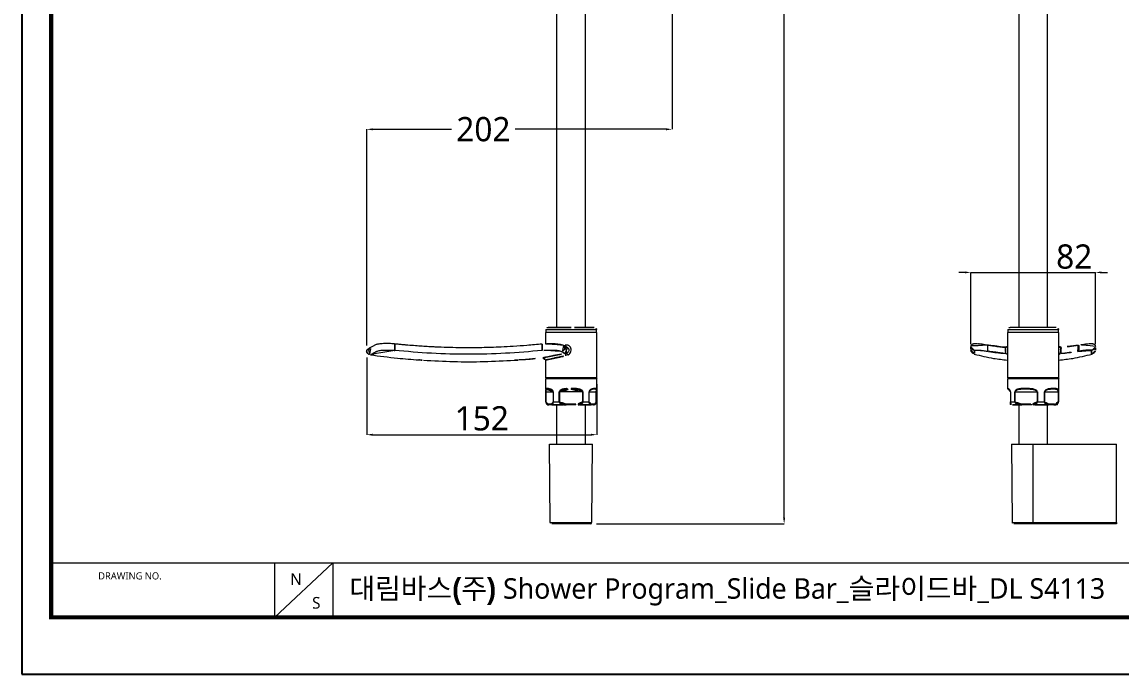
# Model space of a CAD drawing. Extents: x 16296675219 to 16296676413, y -37409617825 to -37409616950.
# Drawn here: x 16296675219 to 16296675945, y -37409617825 to -37409617395 of the extents above; entities that cross this region are included whole.
import ezdxf

# ---------------------------------------------------------------- set-up
doc = ezdxf.new("R2010")
doc.units = 0
doc.header["$LTSCALE"] = 10
doc.header["$MEASUREMENT"] = 0
doc.header["$PDMODE"] = 3
doc.header["$PDSIZE"] = -10
doc.layers.get('0').update_dxf_attribs({"linetype": 'CONTINUOUS'})
doc.layers.get('DEFPOINTS').update_dxf_attribs({"linetype": 'CONTINUOUS'})
doc.styles.add('Daelim Dimension', font='')
doc.styles.get('Daelim Dimension').set_extended_font_data('NanumGothic')
doc.dimstyles.new('DEFAULT', dxfattribs={"dimscale": 2, "dimtxt": 2, "dimasz": 2, "dimexe": 0, "dimexo": 2, "dimgap": 1, "dimtad": 1, "dimdec": 1, "dimzin": 9, "dimdsep": 46, "dimtxsty": 'Daelim Dimension', "dimcen": 0.5, "dimclrd": 252, "dimclre": 252, "dimclrt": 3, "dimadec": 1, "dimazin": 0, "dimtfac": 1, "dimtdec": 1, "dimtix": 1, "dimtmove": 0, "dimatfit": 3, "dimfxl": 1, "dimtolj": 1, "dimtzin": 1, "dimlwd": 9, "dimlwe": 9, "dimarcsym": 0})

# ---------------------------------------------------------------- blocks, each defined once
blk = doc.blocks.new('A$C740E48B8')
at = {"color": 7, "linetype": 'Continuous', "lineweight": 15}
for p, q in [((31.52, 434.82), (31.52, 129.65)), ((50.62, 129.65), (50.62, 434.82)), ((24.07, 126.25), (24.07, 114.65)), ((58.07, 126.25), (24.07, 126.25)), ((24.32, 128.15), (24.32, 126.25)), ((57.82, 126.25), (57.82, 128.15)), ((58.07, 114.76), (58.07, 126.25)), ((0.02, 117.45), (0.02, 117.43)), ((22.77, 116.5), (21.85, 116.59)), ((59.59, 116.52), (59.38, 116.5)), ((23.81, 112.12), (23.86, 112.2)), ((24.07, 114.65), (24.07, 96.25)), ((58.07, 96.25), (58.07, 114.76)), ((58.23, 112.14), (58.34, 112.12)), ((24.07, 96.25), (58.07, 96.25)), ((24.22, 95.75), (24.22, 89.3)), ((57.92, 80.45), (57.92, 95.75)), ((24.65, 88.81), (24.62, 88.95)), ((26.07, 87.05), (26.07, 80.45)), ((26.13, 87.05), (26.13, 80.45)), ((26.13, 80.45), (29.05, 80.45)), ((29.05, 80.45), (29.05, 87.05)), ((29.25, 87.05), (43.62, 87.05)), ((29.25, 80.45), (29.25, 87.05)), ((43.62, 87.05), (43.62, 80.45)), ((43.86, 87.05), (43.86, 80.45)), ((43.86, 80.45), (48.58, 80.45)), ((48.58, 80.45), (48.58, 87.05)), ((48.77, 87.05), (57.65, 87.05)), ((48.77, 80.45), (48.77, 87.05)), ((57.65, 87.05), (57.65, 80.45)), ((57.74, 87.05), (57.74, 80.45)), ((31.52, 78.45), (31.52, 52.6)), ((39.48, 78.95), (33.39, 78.95)), ((39.64, 78.45), (33.54, 78.45)), ((40.47, 78.5), (39.64, 78.45)), ((50.92, 78.45), (50.55, 78.49)), ((50.62, 52.6), (50.62, 78.45)), ((54.68, 78.45), (50.92, 78.45)), ((55.09, 78.95), (51.32, 78.95)), ((26.87, 52.6), (27.32, 0.99)), ((26.87, 52.6), (41.07, 52.6)), ((41.07, 52.6), (96.07, 52.6)), ((41.07, 0.99), (41.07, 52.6)), ((96.07, 0.99), (96.07, 52.6)), ((41.07, 0.99), (96.07, 0.99)), ((41.07, 0.99), (41.07, 0)), ((96.07, 0.99), (96.07, 0)), ((41.07, 0), (28.32, 0)), ((96.07, 0), (41.07, 0))]:
    blk.add_line(p, q, dxfattribs=at)
at = {"color": 8, "linetype": 'Continuous', "lineweight": 15}
for p, q in [((24.32, 128.15), (57.82, 128.15)), ((57.92, 95.75), (24.22, 95.75)), ((57.74, 80.45), (57.92, 80.45)), ((27.32, 0.99), (41.07, 0.99))]:
    blk.add_line(p, q, dxfattribs=at)
at = {"color": 8, "linetype": 'Continuous', "lineweight": 15, "flags": 128}
blk.add_lwpolyline([(11.31, 117.93), (11.22, 117.94), (11.11, 117.81), (11.02, 117.61), (10.95, 117.35), (10.9, 117.04), (10.87, 116.69), (10.86, 116.32), (10.9, 115.53), (11.01, 114.79), (11.21, 114.19), (11.49, 113.82), (11.49, 113.82)], dxfattribs=at)
at = {"color": 7, "linetype": 'Continuous', "lineweight": 15, "flags": 128}
blk.add_lwpolyline([(39.64, 78.45), (39.61, 78.46), (39.58, 78.48), (39.55, 78.53), (39.53, 78.59), (39.51, 78.67), (39.5, 78.76), (39.49, 78.85), (39.48, 78.95)], dxfattribs=at)
at = {"color": 7, "linetype": 'Continuous', "lineweight": 15}
for centre, radius, start, end in [((25.82, 128.15), 1.5, 90, 180), ((56.32, 128.15), 1.5, 0, 90), ((24.72, 95.75), 0.5, 90, 180), ((57.42, 95.75), 0.5, 0, 90), ((55.92, 80.45), 2, 270, 0), ((26.57, 78.95), 0.5, 180, 270), ((50.86, 78.9), 0.46, 276.66512, 5.38798), ((54.63, 78.9), 0.46, 276.66517, 5.38799), ((28.32, 1), 1, 180.5, 270)]:
    blk.add_arc(centre, radius, start, end, dxfattribs=at)
for points, knots in [([(56.32, 129.65), (56.27, 129.65), (56.17, 129.65), (55.32, 129.65), (53.91, 129.65), (51.93, 129.65), (49.49, 129.65), (46.76, 129.65), (43.92, 129.65), (41.07, 129.65), (38.22, 129.65), (35.38, 129.65), (32.65, 129.65), (30.21, 129.65), (28.23, 129.65), (26.82, 129.65), (25.97, 129.65), (25.87, 129.65), (25.82, 129.65)], [0, 0, 0, 0, 0.058258, 0.1200057, 0.1843204, 0.25, 0.3156796, 0.3799943, 0.441742, 0.5, 0.558258, 0.6200057, 0.6843204, 0.75, 0.8156796, 0.8799943, 0.941742, 1, 1, 1, 1]), ([(11.42, 117.96), (10.75, 118.07), (9.47, 118.27), (7.27, 118.58), (5.09, 118.85), (3.26, 118.97), (2.09, 118.94), (1.3, 118.81), (0.6, 118.47), (0.2, 118.04), (0.02, 117.56), (0.01, 117.23), (0, 117.07)], [0, 0, 0, 0, 0.110592, 0.212914, 0.392886, 0.540335, 0.654674, 0.735063, 0.803155, 0.892868, 0.946482, 1, 1, 1, 1]), ([(0, 117.09), (0, 116.36), (0.01, 114.94), (0.01, 114.75), (0.01, 114.66)], [0, 0, 0, 0, 0.507643, 1, 1, 1, 1]), ([(14.91, 117.43), (14.91, 117.43), (14.07, 117.55), (12.33, 117.81), (9.65, 118.25), (7.21, 118.59), (5.58, 118.81), (4.86, 118.84), (4.8, 118.85)], [0, 0, 0, 0, 0.000253, 0.228423, 0.475494, 0.734383, 0.97541, 1, 1, 1, 1]), ([(22.72, 116.5), (21.53, 116.62), (19, 116.88), (15.17, 117.38), (12.55, 117.79), (11.24, 117.99)], [0, 0, 0, 0, 0.307377, 0.653092, 1, 1, 1, 1]), ([(24.02, 116.97), (24.02, 116.97), (24.02, 116.99), (23.97, 116.95), (23.87, 116.86), (23.7, 116.73), (23.44, 116.59), (23.1, 116.48), (22.84, 116.5), (22.7, 116.5)], [0, 0, 0, 0, 0.000426, 0.129238, 0.268539, 0.422312, 0.594109, 0.78629, 1, 1, 1, 1]), ([(59.44, 116.5), (59.29, 116.5), (59.02, 116.49), (58.67, 116.61), (58.41, 116.77), (58.25, 116.92), (58.16, 117.03), (58.12, 117.08), (58.12, 117.06), (58.12, 117.06)], [0, 0, 0, 0, 0.225043, 0.422693, 0.593945, 0.741401, 0.869532, 0.984348, 1, 1, 1, 1]), ([(70.83, 117.98), (68.88, 117.68), (65.11, 117.1), (61.26, 116.69), (59.41, 116.5)], [0, 0, 0, 0, 0.519138, 1, 1, 1, 1]), ([(82.14, 117.07), (82.11, 117.38), (82.05, 117.95), (81.55, 118.47), (80.86, 118.81), (80.07, 118.94), (78.92, 118.97), (77.1, 118.85), (74.94, 118.59), (72.76, 118.28), (71.49, 118.08), (70.83, 117.98)], [0, 0, 0, 0, 0.1068655, 0.1966217, 0.2647226, 0.3451428, 0.4595212, 0.6070174, 0.7870449, 0.8893926, 1, 1, 1, 1]), ([(82.13, 114.64), (82.13, 114.69), (82.13, 114.8), (82.13, 115.61), (82.14, 116.6), (82.14, 117.09)], [0, 0, 0, 0, 0.33127, 0.671717, 1, 1, 1, 1]), ([(0.01, 114.64), (0.05, 114.36), (0.12, 113.78), (0.63, 112.97), (1.44, 112.27), (2.15, 112.03), (2.53, 111.91)], [0, 0, 0, 0, 0.208889, 0.441319, 0.70146, 1, 1, 1, 1]), ([(2.24, 111.98), (6.46, 110.96), (13.66, 109.2), (21.02, 108.38), (24.07, 108.04)], [0, 0, 0, 0, 0.58606, 1, 1, 1, 1]), ([(11.49, 113.82), (11.01, 113.89), (10.03, 114.04), (8.7, 114.23), (7.49, 114.39), (6.37, 114.53), (5.34, 114.63), (4.42, 114.7), (3.63, 114.73), (3.01, 114.71), (2.63, 114.63), (2.47, 114.52), (2.47, 114.42), (2.47, 114.38)], [0, 0, 0, 0, 0.093144, 0.186268, 0.271517, 0.352754, 0.450034, 0.541445, 0.630994, 0.742861, 0.841606, 0.930176, 1, 1, 1, 1]), ([(23.12, 112.37), (20.93, 112.59), (17.77, 112.92), (14.24, 113.4), (12.79, 113.62), (12.2, 113.71), (11.87, 113.76), (11.64, 113.79), (11.49, 113.82)], [0, 0, 0, 0, 0.559864, 0.806307, 0.915243, 0.938446, 0.962461, 1, 1, 1, 1]), ([(58.07, 108.04), (61.12, 108.38), (68.48, 109.2), (75.68, 110.96), (79.9, 111.98)], [0, 0, 0, 0, 0.413941, 1, 1, 1, 1]), ([(59.02, 112.37), (60.98, 112.56), (64.9, 112.96), (68.73, 113.53), (70.65, 113.82)], [0, 0, 0, 0, 0.499998, 1, 1, 1, 1]), ([(70.65, 113.82), (70.97, 113.87), (71.62, 113.97), (72.55, 114.1), (73.46, 114.23), (74.61, 114.38), (75.9, 114.54), (77.2, 114.66), (78.29, 114.73), (79.02, 114.71), (79.46, 114.65), (79.66, 114.54), (79.67, 114.44), (79.67, 114.38)], [0, 0, 0, 0, 0.0624229, 0.1219151, 0.1853242, 0.249143, 0.3673624, 0.4851818, 0.607639, 0.7299397, 0.8180821, 0.9099035, 1, 1, 1, 1]), ([(79.61, 111.91), (79.99, 112.03), (80.7, 112.27), (81.51, 112.97), (82.02, 113.78), (82.09, 114.36), (82.13, 114.64)], [0, 0, 0, 0, 0.299409, 0.559804, 0.791947, 1, 1, 1, 1]), ([(57.42, 96.25), (57.37, 96.25), (57.26, 96.25), (56.35, 96.25), (54.84, 96.25), (52.71, 96.25), (50.1, 96.25), (47.17, 96.25), (44.12, 96.25), (41.07, 96.25), (38.02, 96.25), (34.97, 96.25), (32.04, 96.25), (29.43, 96.25), (27.3, 96.25), (25.79, 96.25), (24.88, 96.25), (24.77, 96.25), (24.72, 96.25)], [0, 0, 0, 0, 0.058258, 0.120006, 0.18432, 0.25, 0.31568, 0.379994, 0.441742, 0.5, 0.558258, 0.620006, 0.68432, 0.75, 0.81568, 0.879994, 0.941742, 1, 1, 1, 1]), ([(24.62, 88.81), (24.57, 88.83), (24.46, 88.86), (24.33, 88.98), (24.24, 89.13), (24.23, 89.25), (24.22, 89.3)], [0, 0, 0, 0, 0.24248, 0.500001, 0.757521, 1, 1, 1, 1]), ([(24.26, 89.31), (24.26, 89.25), (24.27, 89.13), (24.33, 89.04), (24.36, 88.98)], [0, 0, 0, 0, 0.4844038, 1, 1, 1, 1]), ([(24.55, 89.22), (24.56, 89.22), (24.65, 89.2), (25.1, 88.99), (25.6, 88.52), (25.89, 88.09), (26.06, 87.64), (26.12, 87.31), (26.12, 87.13), (26.13, 87.05)], [0, 0, 0, 0, 0.0768, 0.499619, 0.66435, 0.821466, 0.905964, 0.957515, 1, 1, 1, 1]), ([(24.84, 88.74), (24.89, 88.73), (24.99, 88.72), (25.48, 88.44), (25.85, 87.96), (26.01, 87.56), (26.06, 87.27), (26.07, 87.12), (26.07, 87.05)], [0, 0, 0, 0, 0.342415, 0.682564, 0.846865, 0.926413, 0.96457, 1, 1, 1, 1]), ([(29.05, 87.05), (29.05, 87.17), (29.07, 87.41), (29.2, 87.71), (29.34, 87.97), (29.58, 88.22), (29.91, 88.5), (30.45, 88.77), (31.2, 89.01), (32.33, 89.19), (33.54, 89.27), (34.81, 89.3), (35.96, 89.31), (37.26, 89.29), (38.56, 89.26), (39.79, 89.17), (40.94, 89.02), (42.02, 88.77), (42.85, 88.42), (43.37, 88.03), (43.65, 87.73), (43.82, 87.39), (43.85, 87.16), (43.86, 87.05)], [0, 0, 0, 0, 0.020078, 0.04079, 0.057904, 0.074784, 0.109503, 0.146451, 0.20089, 0.273418, 0.375752, 0.432452, 0.504705, 0.58071, 0.658519, 0.726492, 0.789071, 0.851889, 0.912187, 0.93795, 0.960776, 0.981238, 1, 1, 1, 1]), ([(29.25, 87.05), (29.26, 87.12), (29.27, 87.27), (29.38, 87.56), (29.72, 87.96), (30.61, 88.44), (32.67, 88.8), (35.94, 88.82), (39.44, 88.8), (41.89, 88.44), (43.02, 87.96), (43.45, 87.56), (43.6, 87.27), (43.61, 87.12), (43.62, 87.05)], [0, 0, 0, 0, 0.013157, 0.027376, 0.056722, 0.117576, 0.243556, 0.499996, 0.756441, 0.882422, 0.943277, 0.972748, 0.986886, 1, 1, 1, 1]), ([(48.58, 87.05), (48.59, 87.16), (48.61, 87.42), (48.82, 87.81), (49.18, 88.2), (49.76, 88.57), (50.6, 88.9), (51.47, 89.09), (52.29, 89.21), (53.03, 89.28), (53.84, 89.32), (54.78, 89.31), (55.63, 89.29), (56.32, 89.24), (56.83, 89.13), (57.22, 88.93), (57.48, 88.61), (57.62, 88.23), (57.69, 87.83), (57.73, 87.43), (57.73, 87.17), (57.74, 87.05)], [0, 0, 0, 0, 0.018928, 0.043264, 0.073043, 0.113779, 0.169886, 0.246639, 0.297246, 0.351137, 0.417775, 0.495038, 0.603006, 0.679167, 0.746878, 0.821658, 0.882658, 0.924649, 0.955386, 0.980154, 1, 1, 1, 1]), ([(48.77, 87.05), (48.77, 87.12), (48.79, 87.28), (48.89, 87.5), (49.04, 87.71), (49.31, 87.95), (49.77, 88.22), (50.58, 88.51), (51.72, 88.71), (53.06, 88.8), (54.29, 88.82), (55.33, 88.8), (56.12, 88.75), (56.69, 88.64), (57.06, 88.46), (57.31, 88.24), (57.5, 87.95), (57.59, 87.59), (57.64, 87.27), (57.64, 87.12), (57.65, 87.05)], [0, 0, 0, 0, 0.013448, 0.027966, 0.044474, 0.063604, 0.099562, 0.154798, 0.252353, 0.368596, 0.497169, 0.602222, 0.703157, 0.79147, 0.847013, 0.891075, 0.936269, 0.972043, 0.987008, 1, 1, 1, 1]), ([(26.07, 80.45), (26.07, 80.39), (26.07, 80.28), (26.07, 80.06), (26.07, 79.78), (26.07, 79.52), (26.07, 79.2), (26.07, 78.97), (26.07, 78.96), (26.07, 78.95)], [0, 0, 0, 0, 0.032985, 0.068171, 0.144075, 0.247094, 0.342322, 0.624051, 1, 1, 1, 1]), ([(26.13, 80.45), (26.13, 80.35), (26.13, 80.18), (26.15, 79.86), (26.17, 79.52), (26.22, 79.19), (26.3, 78.8), (26.43, 78.48), (26.52, 78.46), (26.57, 78.45)], [0, 0, 0, 0, 0.050438, 0.094564, 0.184844, 0.278164, 0.383555, 0.643741, 1, 1, 1, 1]), ([(33.54, 78.45), (32.89, 78.46), (31.79, 78.48), (30.5, 78.82), (29.77, 79.22), (29.37, 79.58), (29.1, 79.99), (29.07, 80.3), (29.05, 80.45)], [0, 0, 0, 0, 0.367145, 0.623232, 0.73454, 0.831861, 0.918532, 1, 1, 1, 1]), ([(33.39, 78.95), (32.94, 78.95), (32.18, 78.96), (31.14, 79.09), (30.27, 79.32), (29.64, 79.67), (29.34, 80.06), (29.26, 80.28), (29.25, 80.39), (29.25, 80.45)], [0, 0, 0, 0, 0.284457, 0.487002, 0.669689, 0.856604, 0.93403, 0.967578, 1, 1, 1, 1]), ([(43.62, 80.45), (43.62, 80.39), (43.61, 80.28), (43.52, 80.06), (43.32, 79.8), (42.97, 79.53), (42.27, 79.2), (41.08, 78.97), (40.06, 78.96), (39.48, 78.95)], [0, 0, 0, 0, 0.032582, 0.066801, 0.142019, 0.235269, 0.343466, 0.630131, 1, 1, 1, 1]), ([(51.32, 78.95), (50.96, 78.96), (50.33, 78.97), (49.6, 79.2), (49.17, 79.53), (48.95, 79.79), (48.83, 80.06), (48.77, 80.28), (48.77, 80.39), (48.77, 80.45)], [0, 0, 0, 0, 0.372943, 0.65716, 0.7628, 0.855016, 0.932174, 0.967082, 1, 1, 1, 1]), ([(57.74, 80.45), (57.73, 80.31), (57.71, 80.03), (57.54, 79.62), (57.29, 79.28), (56.77, 78.82), (55.87, 78.48), (55.1, 78.46), (54.68, 78.45)], [0, 0, 0, 0, 0.074935, 0.152911, 0.25559, 0.350595, 0.645133, 1, 1, 1, 1]), ([(57.65, 80.45), (57.64, 80.39), (57.64, 80.28), (57.59, 80.06), (57.46, 79.8), (57.26, 79.54), (56.85, 79.21), (56.11, 78.98), (55.46, 78.96), (55.09, 78.95)], [0, 0, 0, 0, 0.032945, 0.067251, 0.143715, 0.231326, 0.331, 0.612653, 1, 1, 1, 1]), ([(33.54, 78.45), (32.7, 78.45), (31.01, 78.45), (28.98, 78.45), (27.4, 78.45), (26.84, 78.45), (26.57, 78.45)], [0, 0, 0, 0, 0.2473448, 0.5, 0.7526552, 1, 1, 1, 1]), ([(50.92, 78.45), (50.12, 78.45), (48.52, 78.45), (45.69, 78.45), (42.68, 78.45), (40.65, 78.45), (39.64, 78.45)], [0, 0, 0, 0, 0.2473448, 0.5, 0.7526552, 1, 1, 1, 1]), ([(54.68, 78.45), (55.06, 78.45), (55.61, 78.45), (55.72, 78.45), (55.75, 78.45)], [0, 0, 0, 0, 0.671508, 1, 1, 1, 1])]:
    blk.add_open_spline(points, degree=3, knots=knots, dxfattribs=at)
at = {"color": 8, "linetype": 'Continuous', "lineweight": 15}
for points, knots in [([(2.47, 114.38), (2.1, 114.51), (1.4, 114.75), (0.61, 115.45), (0.1, 116.24), (0.04, 116.82), (0, 117.08)], [0, 0, 0, 0, 0.299947, 0.561179, 0.794367, 1, 1, 1, 1]), ([(23.12, 112.37), (23.07, 112.42), (22.97, 112.53), (22.89, 112.9), (22.86, 113.43), (22.85, 114.07), (22.82, 114.67), (22.78, 115.15), (22.74, 115.49), (22.7, 115.74), (22.66, 115.98), (22.63, 116.24), (22.65, 116.43), (22.68, 116.51), (22.72, 116.5), (22.72, 116.5)], [0, 0, 0, 0, 0.122533, 0.233442, 0.358296, 0.481274, 0.55689, 0.634598, 0.700573, 0.726156, 0.770705, 0.843334, 0.913534, 0.999512, 1, 1, 1, 1]), ([(59.02, 112.37), (59.08, 112.45), (59.21, 112.6), (59.27, 113.17), (59.29, 113.81), (59.3, 114.38), (59.33, 114.81), (59.37, 115.21), (59.42, 115.58), (59.47, 115.9), (59.5, 116.17), (59.51, 116.36), (59.49, 116.49), (59.43, 116.47), (59.41, 116.46)], [0, 0, 0, 0, 0.160414, 0.307954, 0.447311, 0.514232, 0.57918, 0.641844, 0.702484, 0.762374, 0.822679, 0.885346, 0.952998, 1, 1, 1, 1]), ([(70.65, 113.82), (70.74, 113.91), (70.92, 114.09), (71.13, 114.73), (71.25, 115.49), (71.29, 116.17), (71.27, 116.69), (71.24, 117.05), (71.19, 117.36), (71.12, 117.63), (71.03, 117.83), (70.93, 117.97), (70.86, 117.95), (70.83, 117.94)], [0, 0, 0, 0, 0.176744, 0.3281, 0.462843, 0.585657, 0.64396, 0.70089, 0.75762, 0.815896, 0.878025, 0.946704, 1, 1, 1, 1]), ([(79.67, 114.38), (80.04, 114.51), (80.74, 114.75), (81.53, 115.45), (82.03, 116.24), (82.1, 116.82), (82.13, 117.09)], [0, 0, 0, 0, 0.299718, 0.560831, 0.79384, 1, 1, 1, 1]), ([(2.47, 114.38), (2.47, 113.66), (2.47, 112.22), (2.47, 112.02), (2.47, 111.92)], [0, 0, 0, 0, 0.500867, 1, 1, 1, 1]), ([(23.79, 112.1), (23.74, 112.15), (23.55, 112.31), (23.3, 112.34), (23.12, 112.37)], [0, 0, 0, 0, 0.289101, 1, 1, 1, 1]), ([(24.07, 111.84), (24.05, 111.85), (23.57, 112.02), (23.34, 112.2), (23.12, 112.37)], [0, 0, 0, 0, 0.0410212, 1, 1, 1, 1]), ([(58.04, 111.83), (58.05, 111.85), (58.15, 112.03), (58.49, 112.25), (58.84, 112.33), (59.02, 112.37)], [0, 0, 0, 0, 0.063315, 0.531664, 1, 1, 1, 1]), ([(58.07, 114.78), (58.07, 114.8), (58.07, 114.95), (58.07, 115.09), (58.07, 115.21)], [0, 0, 0, 0, 0.154436, 1, 1, 1, 1]), ([(58.07, 111.84), (58.09, 111.85), (58.58, 112.02), (58.8, 112.2), (59.02, 112.37)], [0, 0, 0, 0, 0.0411833, 1, 1, 1, 1]), ([(79.67, 114.38), (79.67, 113.84), (79.67, 112.75), (79.67, 112), (79.67, 112), (79.67, 112)], [0, 0, 0, 0, 0.374197, 0.748402, 1, 1, 1, 1]), ([(43.86, 80.45), (43.85, 80.33), (43.83, 80.12), (43.72, 79.85), (43.6, 79.67), (43.51, 79.55), (43.25, 79.26), (42.58, 78.84), (41.55, 78.54), (40.8, 78.52), (40.47, 78.5)], [0, 0, 0, 0, 0.077248, 0.138233, 0.194016, 0.222465, 0.237614, 0.465796, 0.763108, 1, 1, 1, 1]), ([(50.55, 78.49), (50.35, 78.5), (49.89, 78.52), (49.36, 78.78), (48.95, 79.21), (48.74, 79.58), (48.61, 80.01), (48.59, 80.31), (48.58, 80.45)], [0, 0, 0, 0, 0.237567, 0.558092, 0.686708, 0.812755, 0.913544, 1, 1, 1, 1])]:
    blk.add_open_spline(points, degree=3, knots=knots, dxfattribs=at)
at = {"color": 7, "linetype": 'Continuous', "lineweight": 15}
for points in [[(26.13, 87.05), (26.11, 87.05), (26.08, 87.05), (26.07, 87.05), (26.07, 87.05)], [(26.07, 80.45), (26.07, 80.45), (26.08, 80.45), (26.11, 80.45), (26.13, 80.45)], [(29.05, 87.05), (29.08, 87.05), (29.14, 87.05), (29.21, 87.05), (29.25, 87.05)], [(29.05, 80.45), (29.08, 80.45), (29.14, 80.45), (29.21, 80.45), (29.25, 80.45)], [(43.86, 87.05), (43.82, 87.05), (43.74, 87.05), (43.66, 87.05), (43.62, 87.05)], [(43.62, 80.45), (43.66, 80.45), (43.74, 80.45), (43.82, 80.45), (43.86, 80.45)], [(48.58, 87.05), (48.62, 87.05), (48.69, 87.05), (48.74, 87.05), (48.77, 87.05)], [(48.77, 80.45), (48.74, 80.45), (48.69, 80.45), (48.62, 80.45), (48.58, 80.45)], [(57.74, 87.05), (57.73, 87.05), (57.71, 87.05), (57.67, 87.05), (57.65, 87.05)], [(57.74, 80.45), (57.73, 80.45), (57.71, 80.45), (57.67, 80.45), (57.65, 80.45)], [(33.39, 78.95), (33.39, 78.88), (33.39, 78.75), (33.43, 78.58), (33.48, 78.47), (33.52, 78.45), (33.54, 78.45)]]:
    blk.add_open_spline(points, degree=3, dxfattribs=at)
blk = doc.blocks.new('A$C33BA029C')
at = {"color": 7, "linetype": 'Continuous', "lineweight": 15}
for p, q in [((125.36, 432.63), (125.36, 129.65)), ((144.46, 129.65), (144.46, 432.79)), ((117.91, 126.25), (117.91, 118.84)), ((151.91, 126.25), (117.91, 126.25)), ((118.16, 128.15), (118.16, 126.25)), ((151.66, 126.25), (151.66, 128.15)), ((151.91, 96.25), (151.91, 126.25)), ((0.8, 115.33), (0.72, 115.26)), ((100.26, 108.14), (100.37, 108.14)), ((100.42, 108.15), (100.49, 108.15)), ((117.91, 108.05), (117.91, 96.25)), ((117.91, 96.25), (151.91, 96.25)), ((118.06, 95.75), (118.06, 88.94)), ((151.76, 88.97), (151.76, 95.75)), ((118.28, 86.87), (118.28, 80.44)), ((118.31, 87.05), (122.98, 87.05)), ((118.31, 80.45), (118.31, 87.05)), ((122.98, 87.05), (122.98, 80.45)), ((123.1, 87.05), (123.1, 80.45)), ((123.1, 80.45), (127.12, 80.45)), ((127.12, 80.45), (127.12, 87.05)), ((142.46, 87.05), (127.35, 87.05)), ((127.35, 80.45), (127.35, 87.05)), ((142.46, 87.05), (142.46, 80.45)), ((142.69, 87.05), (142.69, 80.45)), ((142.69, 80.45), (146.71, 80.45)), ((146.71, 80.45), (146.71, 87.05)), ((146.84, 87.05), (151.51, 87.05)), ((146.84, 80.45), (146.84, 87.05)), ((151.51, 87.05), (151.51, 80.45)), ((151.53, 80.62), (151.53, 87.05)), ((121.63, 78.95), (119.65, 78.95)), ((122.11, 78.45), (120.13, 78.45)), ((125.36, 78.45), (125.36, 52.6)), ((131.7, 78.45), (131.7, 78.95)), ((138.11, 78.95), (131.7, 78.95)), ((138.11, 78.45), (131.7, 78.45)), ((138.11, 78.45), (138.11, 78.95)), ((144.46, 52.6), (144.46, 78.45)), ((147.71, 78.45), (147.56, 78.49)), ((149.69, 78.45), (147.71, 78.45)), ((150.16, 78.95), (148.18, 78.95)), ((120.71, 52.6), (149.11, 52.6)), ((121.16, 0.99), (120.71, 52.6)), ((148.66, 0.99), (149.11, 52.6)), ((121.16, 0.99), (148.66, 0.99)), ((147.66, 0), (122.16, 0))]:
    blk.add_line(p, q, dxfattribs=at)
at = {"color": 8, "linetype": 'Continuous', "lineweight": 15}
for p, q in [((118.16, 128.15), (151.66, 128.15)), ((130.01, 117.73), (131.07, 117.93)), ((151.76, 95.75), (118.06, 95.75))]:
    blk.add_line(p, q, dxfattribs=at)
at = {"color": 7, "linetype": 'Continuous', "lineweight": 15}
for centre, radius, start, end in [((119.66, 128.15), 1.5, 90, 180), ((150.16, 128.15), 1.5, 0, 90), ((118.56, 95.75), 0.5, 90, 180), ((151.26, 95.75), 0.5, 0, 90), ((120.06, 80.45), 2, 254.46696, 270), ((120.14, 78.93), 0.488, 178.59632, 268.52694), ((149.68, 78.93), 0.488, 271.47306, 1.40368), ((149.76, 80.45), 2, 270, 285.64131), ((122.16, 1), 1, 180.5, 270), ((147.66, 1), 1, 270, 359.5)]:
    blk.add_arc(centre, radius, start, end, dxfattribs=at)
for points, knots in [([(134.91, 129.65), (133.98, 129.65), (132.06, 129.65), (129.22, 129.65), (126.49, 129.65), (124.05, 129.65), (122.07, 129.65), (120.66, 129.65), (119.81, 129.65), (119.71, 129.65), (119.66, 129.65)], [0, 0, 0, 0, 0.116516, 0.240011, 0.368641, 0.5, 0.631359, 0.759989, 0.883484, 1, 1, 1, 1]), ([(150.16, 129.65), (150.11, 129.65), (150.01, 129.65), (149.16, 129.65), (147.75, 129.65), (145.77, 129.65), (143.33, 129.65), (140.6, 129.65), (137.75, 129.65), (135.84, 129.65), (134.91, 129.65)], [0, 0, 0, 0, 0.116516, 0.240011, 0.368641, 0.5, 0.631359, 0.759989, 0.883484, 1, 1, 1, 1]), ([(18.83, 118.68), (17.8, 118.78), (15.87, 118.95), (13.25, 119.02), (11.16, 118.97), (9.43, 118.84), (8.14, 118.68), (7.11, 118.5), (6.2, 118.27), (5.31, 117.97), (4.58, 117.52), (3.72, 117.04), (2.85, 116.53), (1.99, 116.03), (1.57, 115.78), (1.34, 115.65)], [0, 0, 0, 0, 0.083714, 0.157419, 0.221229, 0.275023, 0.331026, 0.368974, 0.406039, 0.463057, 0.536022, 0.624661, 0.731518, 0.856625, 1, 1, 1, 1]), ([(115.79, 118.65), (112.44, 118.33), (106.11, 117.72), (97.11, 117.08), (89.16, 116.65), (82.25, 116.39), (76.39, 116.25), (71.38, 116.18), (66.92, 116.17), (61.47, 116.2), (54.95, 116.32), (48.93, 116.53), (44.32, 116.74), (40.76, 116.92), (36.62, 117.18), (31.99, 117.5), (28.43, 117.79), (25.92, 118), (24.67, 118.12), (23.39, 118.23), (22.08, 118.36), (20.73, 118.49), (19.54, 118.61), (18.8, 118.69), (18.52, 118.71)], [0, 0, 0, 0, 0.103411, 0.195962, 0.277691, 0.348603, 0.408685, 0.458155, 0.50299, 0.54587, 0.625987, 0.703681, 0.731473, 0.767909, 0.81356, 0.859029, 0.910991, 0.923547, 0.93643, 0.949643, 0.96319, 0.97706, 0.991246, 1, 1, 1, 1]), ([(130.02, 117.73), (129.49, 117.96), (128.68, 118.31), (126.93, 118.65), (125.28, 118.86), (123.28, 118.99), (120.96, 119.01), (118.38, 118.91), (116.6, 118.73), (115.69, 118.64)], [0, 0, 0, 0, 0.208988, 0.324008, 0.445897, 0.574631, 0.710259, 0.852898, 1, 1, 1, 1]), ([(132.57, 116.23), (132.35, 116.36), (131.89, 116.63), (131.01, 117.15), (130.29, 117.57), (129.93, 117.78)], [0, 0, 0, 0, 0.310443, 0.653917, 1, 1, 1, 1]), ([(131.07, 117.93), (131.55, 117.97), (132.23, 118.03), (133.08, 117.75), (133.62, 117.45), (134.08, 117.03), (134.59, 116.33), (134.98, 115.22), (134.86, 113.76), (134.2, 112.4), (133.02, 111.32), (132, 111.03), (131.48, 110.89)], [0, 0, 0, 0, 0.1268322, 0.1828181, 0.235563, 0.2893922, 0.3452712, 0.4648953, 0.5905206, 0.7213047, 0.8569049, 1, 1, 1, 1]), ([(2.45, 115.57), (2.09, 115.6), (1.58, 115.63), (0.96, 115.43), (0.61, 115.22), (0.33, 114.95), (0.14, 114.63), (0.02, 114.27), (-0.03, 113.77), (0.11, 113.09), (0.59, 112.36), (1.4, 111.77), (2.08, 111.62), (2.45, 111.53)], [0, 0, 0, 0, 0.150871, 0.21336, 0.270156, 0.323469, 0.375195, 0.426784, 0.479254, 0.588784, 0.708055, 0.842225, 1, 1, 1, 1]), ([(0.92, 115.39), (0.78, 115.27), (0.52, 115.05), (0.27, 114.57), (0.16, 114.02), (0.23, 113.42), (0.49, 112.81), (0.99, 112.25), (1.73, 111.79), (2.34, 111.67), (2.67, 111.61)], [0, 0, 0, 0, 0.1185426, 0.2307691, 0.3402305, 0.4506086, 0.5656704, 0.6902403, 0.8315649, 1, 1, 1, 1]), ([(2.63, 115.68), (2.58, 115.65), (2.48, 115.59), (2.46, 115.58), (2.45, 115.57)], [0, 0, 0, 0, 0.440667, 1, 1, 1, 1]), ([(2.63, 115.68), (2.6, 115.66), (2.47, 115.58), (2.46, 115.58), (2.45, 115.57)], [0, 0, 0, 0, 0.221881, 1, 1, 1, 1]), ([(2.45, 111.53), (8.4, 110.75), (19.03, 109.36), (29.71, 108.52), (34.42, 108.15)], [0, 0, 0, 0, 0.559593, 1, 1, 1, 1]), ([(18.51, 114.45), (18.28, 114.47), (17.74, 114.53), (16.81, 114.59), (15.8, 114.65), (14.69, 114.71), (13.57, 114.72), (12.34, 114.71), (10.99, 114.66), (9.56, 114.55), (8.16, 114.35), (7.12, 114.08), (6.47, 113.81), (6.05, 113.56), (5.56, 113.29), (5.05, 112.99), (4.5, 112.69), (4.02, 112.42), (3.56, 112.16), (3.13, 111.92), (2.79, 111.73), (2.67, 111.66), (2.61, 111.62)], [0, 0, 0, 0, 0.0168175, 0.0405616, 0.0695943, 0.0929722, 0.1248529, 0.1583537, 0.1949325, 0.2435454, 0.2971862, 0.3564501, 0.4011872, 0.4417425, 0.4799633, 0.548273, 0.615085, 0.6733888, 0.7487591, 0.830343, 0.9246405, 1, 1, 1, 1]), ([(115.8, 114.38), (107.72, 113.68), (91.53, 112.26), (67.16, 111.74), (42.78, 112.29), (26.6, 113.73), (18.51, 114.45)], [0, 0, 0, 0, 0.2498448, 0.5000079, 0.7501669, 1, 1, 1, 1]), ([(100.49, 108.15), (103.43, 108.37), (108.69, 108.77), (113.94, 109.31), (116.25, 109.54)], [0, 0, 0, 0, 0.560167, 1, 1, 1, 1]), ([(128.4, 113.82), (128.24, 113.89), (127.91, 114.04), (127.21, 114.23), (126.42, 114.39), (125.47, 114.53), (124.37, 114.63), (123.12, 114.7), (121.69, 114.73), (120.12, 114.71), (118.5, 114.63), (117.07, 114.52), (116.19, 114.42), (115.8, 114.38)], [0, 0, 0, 0, 0.093144, 0.186268, 0.271517, 0.352754, 0.450034, 0.541445, 0.630994, 0.742861, 0.841606, 0.930176, 1, 1, 1, 1]), ([(116.25, 109.54), (116.31, 109.55), (116.41, 109.58), (117.26, 109.77), (118.57, 110.05), (120.36, 110.43), (122.57, 110.87), (125.12, 111.35), (127.93, 111.86), (129.96, 112.2), (130.98, 112.37)], [0, 0, 0, 0, 0.124734, 0.249235, 0.373909, 0.499036, 0.624176, 0.749056, 0.874168, 1, 1, 1, 1]), ([(116.25, 109.54), (116.35, 109.55), (116.55, 109.56), (116.85, 109.49), (117.15, 109.37), (117.42, 109.17), (117.64, 108.92), (117.8, 108.64), (117.89, 108.35), (117.9, 108.15), (117.91, 108.05)], [0, 0, 0, 0, 0.115499, 0.238597, 0.367832, 0.500001, 0.632161, 0.761398, 0.884495, 1, 1, 1, 1]), ([(117.91, 108.05), (117.95, 108.06), (118.04, 108.08), (118.77, 108.26), (119.95, 108.55), (121.58, 108.91), (123.62, 109.35), (125.61, 109.77), (127.66, 110.18), (129.51, 110.54), (130.89, 110.78), (131.48, 110.89)], [0, 0, 0, 0, 0.117897, 0.241002, 0.36303, 0.49533, 0.616981, 0.741281, 0.815723, 0.921563, 1, 1, 1, 1]), ([(130.98, 112.37), (130.58, 112.59), (130, 112.92), (129.14, 113.4), (128.76, 113.62), (128.59, 113.71), (128.51, 113.76), (128.44, 113.79), (128.4, 113.82)], [0, 0, 0, 0, 0.5598644, 0.8063067, 0.9152434, 0.9384458, 0.9624613, 1, 1, 1, 1]), ([(131.48, 110.89), (131.45, 111.07), (131.39, 111.43), (131.25, 111.91), (131.1, 112.26), (131.02, 112.33), (130.98, 112.37)], [0, 0, 0, 0, 0.241165, 0.499998, 0.75883, 1, 1, 1, 1]), ([(34.42, 108.15), (34.46, 108.15), (34.54, 108.14), (34.93, 108.12), (35.45, 108.1), (36.27, 108.05), (37.04, 108), (37.42, 107.98)], [0, 0, 0, 0, 0.255774, 0.389082, 0.513235, 0.75734, 1, 1, 1, 1]), ([(34.42, 108.15), (34.42, 108.15), (34.44, 108.15), (34.52, 108.15), (34.56, 108.14), (34.57, 108.14)], [0, 0, 0, 0, 0.616515, 0.86979, 1, 1, 1, 1]), ([(34.64, 108.14), (34.66, 108.14), (34.72, 108.14), (34.85, 108.13), (34.94, 108.12)], [0, 0, 0, 0, 0.297193, 1, 1, 1, 1]), ([(37.42, 107.98), (44.09, 107.63), (57.43, 106.94), (77.47, 106.94), (90.81, 107.63), (97.48, 107.98)], [0, 0, 0, 0, 0.333287, 0.666713, 1, 1, 1, 1]), ([(97.48, 107.98), (97.87, 108), (98.46, 108.04), (99.15, 108.08), (99.64, 108.11), (99.84, 108.12), (99.95, 108.12)], [0, 0, 0, 0, 0.389703, 0.589695, 0.786628, 1, 1, 1, 1]), ([(134.91, 96.25), (133.91, 96.25), (131.86, 96.25), (128.81, 96.25), (125.88, 96.25), (123.27, 96.25), (121.14, 96.25), (119.63, 96.25), (118.72, 96.25), (118.61, 96.25), (118.56, 96.25)], [0, 0, 0, 0, 0.116516, 0.240011, 0.368641, 0.5, 0.631359, 0.759989, 0.883484, 1, 1, 1, 1]), ([(151.26, 96.25), (151.21, 96.25), (151.1, 96.25), (150.19, 96.25), (148.68, 96.25), (146.55, 96.25), (143.94, 96.25), (141.01, 96.25), (137.96, 96.25), (135.91, 96.25), (134.91, 96.25)], [0, 0, 0, 0, 0.116516, 0.240011, 0.368641, 0.5, 0.631359, 0.759989, 0.883484, 1, 1, 1, 1]), ([(118.29, 87.05), (118.29, 87.18), (118.28, 87.46), (118.24, 87.9), (118.14, 88.46), (118.1, 88.68), (118.07, 88.82)], [0, 0, 0, 0, 0.138888, 0.280644, 0.523477, 1, 1, 1, 1]), ([(118.08, 88.94), (118.08, 89.01), (118.08, 89.3), (118.57, 89.3), (119.77, 89.3), (121.13, 89.09), (122.07, 88.64), (122.58, 88.26), (122.9, 87.83), (123.07, 87.42), (123.09, 87.17), (123.1, 87.05)], [0, 0, 0, 0, 0.079051, 0.315983, 0.573627, 0.77229, 0.840875, 0.901398, 0.948621, 0.973782, 1, 1, 1, 1]), ([(118.31, 87.05), (118.31, 87.12), (118.31, 87.28), (118.3, 87.6), (118.27, 87.96), (118.25, 88.27), (118.27, 88.49), (118.33, 88.64), (118.49, 88.76), (118.83, 88.81), (119.39, 88.82), (120.12, 88.79), (120.92, 88.7), (121.76, 88.47), (122.44, 88.13), (122.85, 87.6), (122.96, 87.28), (122.97, 87.12), (122.98, 87.05)], [0, 0, 0, 0, 0.013244, 0.028327, 0.065448, 0.11084, 0.163862, 0.219648, 0.294337, 0.411433, 0.528981, 0.646805, 0.760619, 0.840302, 0.935447, 0.971715, 0.986149, 1, 1, 1, 1]), ([(127.12, 87.05), (127.13, 87.12), (127.14, 87.3), (127.27, 87.63), (127.58, 88.08), (128.17, 88.49), (129.42, 88.99), (131.68, 89.3), (133.72, 89.3), (134.91, 89.3)], [0, 0, 0, 0, 0.025702, 0.058223, 0.119897, 0.213698, 0.312508, 0.60261, 1, 1, 1, 1]), ([(127.35, 87.05), (127.36, 87.12), (127.38, 87.28), (127.49, 87.49), (127.65, 87.68), (127.96, 87.95), (128.48, 88.22), (129.4, 88.5), (130.71, 88.69), (132.63, 88.8), (134.07, 88.81), (134.91, 88.81)], [0, 0, 0, 0, 0.026399, 0.05817, 0.084768, 0.11884, 0.211108, 0.300807, 0.480842, 0.700619, 1, 1, 1, 1]), ([(134.91, 88.81), (134.91, 88.83), (134.91, 88.86), (134.91, 88.98), (134.91, 89.13), (134.91, 89.25), (134.91, 89.3)], [0, 0, 0, 0, 0.242476, 0.499989, 0.757508, 1, 1, 1, 1]), ([(134.91, 89.3), (136.09, 89.3), (138.1, 89.3), (140.34, 89), (141.61, 88.52), (142.23, 88.09), (142.56, 87.64), (142.67, 87.31), (142.69, 87.13), (142.69, 87.05)], [0, 0, 0, 0, 0.396568, 0.672934, 0.780607, 0.883303, 0.938535, 0.972228, 1, 1, 1, 1]), ([(134.91, 88.81), (136.34, 88.81), (138.47, 88.8), (140.84, 88.44), (141.9, 87.96), (142.3, 87.56), (142.44, 87.27), (142.46, 87.12), (142.46, 87.05)], [0, 0, 0, 0, 0.512858, 0.764841, 0.886556, 0.945485, 0.97375, 1, 1, 1, 1]), ([(146.71, 87.05), (146.72, 87.17), (146.74, 87.41), (146.87, 87.71), (147.01, 87.97), (147.24, 88.22), (147.54, 88.5), (148, 88.77), (148.58, 89.01), (149.34, 89.19), (150.01, 89.27), (150.56, 89.3), (150.98, 89.31), (151.34, 89.29), (151.59, 89.26), (151.72, 89.17), (151.77, 89.02), (151.74, 88.77), (151.67, 88.42), (151.6, 88.03), (151.56, 87.73), (151.53, 87.39), (151.53, 87.16), (151.53, 87.05)], [0, 0, 0, 0, 0.020078, 0.040791, 0.057905, 0.074785, 0.109504, 0.146452, 0.20089, 0.273419, 0.375752, 0.432452, 0.504705, 0.580711, 0.658519, 0.726492, 0.789071, 0.851888, 0.912186, 0.93795, 0.960776, 0.981237, 1, 1, 1, 1]), ([(146.84, 87.05), (146.84, 87.12), (146.85, 87.27), (146.95, 87.56), (147.22, 87.96), (147.91, 88.44), (149.24, 88.8), (150.69, 88.82), (151.44, 88.8), (151.58, 88.44), (151.55, 87.96), (151.52, 87.56), (151.51, 87.27), (151.51, 87.12), (151.51, 87.05)], [0, 0, 0, 0, 0.013158, 0.027376, 0.056723, 0.117576, 0.243557, 0.499996, 0.75644, 0.882421, 0.943276, 0.972746, 0.986885, 1, 1, 1, 1]), ([(118.29, 87.05), (118.29, 87.05), (118.28, 87.05), (118.3, 87.05), (118.31, 87.05)], [0, 0, 0, 0, 0.499999, 1, 1, 1, 1]), ([(118.31, 80.45), (118.3, 80.45), (118.28, 80.45), (118.29, 80.45), (118.29, 80.45)], [0, 0, 0, 0, 0.500001, 1, 1, 1, 1]), ([(120.13, 78.45), (119.89, 78.46), (119.46, 78.48), (118.93, 78.79), (118.6, 79.22), (118.42, 79.59), (118.31, 80.02), (118.3, 80.31), (118.29, 80.45)], [0, 0, 0, 0, 0.339561, 0.621075, 0.728494, 0.840078, 0.925347, 1, 1, 1, 1]), ([(119.65, 78.95), (119.46, 78.96), (119.12, 78.97), (118.73, 79.22), (118.51, 79.54), (118.4, 79.8), (118.34, 80.07), (118.31, 80.28), (118.31, 80.39), (118.31, 80.45)], [0, 0, 0, 0, 0.387617, 0.668578, 0.768234, 0.861662, 0.933451, 0.966613, 1, 1, 1, 1]), ([(122.98, 80.45), (122.98, 80.39), (122.97, 80.28), (122.95, 80.06), (122.88, 79.8), (122.77, 79.54), (122.6, 79.28), (122.36, 79.09), (122.02, 78.96), (121.78, 78.95), (121.63, 78.95)], [0, 0, 0, 0, 0.033369, 0.067242, 0.144241, 0.232999, 0.330685, 0.513009, 0.715879, 1, 1, 1, 1]), ([(123.1, 80.45), (123.1, 80.38), (123.1, 80.23), (123.08, 79.9), (123.03, 79.53), (122.94, 79.18), (122.79, 78.79), (122.52, 78.48), (122.26, 78.46), (122.11, 78.45)], [0, 0, 0, 0, 0.039218, 0.081401, 0.185806, 0.280122, 0.384662, 0.645797, 1, 1, 1, 1]), ([(123.1, 87.05), (123.08, 87.05), (123.02, 87.05), (122.99, 87.05), (122.98, 87.05)], [0, 0, 0, 0, 0.500001, 1, 1, 1, 1]), ([(122.98, 80.45), (122.99, 80.45), (123.02, 80.45), (123.08, 80.45), (123.1, 80.45)], [0, 0, 0, 0, 0.499999, 1, 1, 1, 1]), ([(127.12, 87.05), (127.16, 87.05), (127.23, 87.05), (127.31, 87.05), (127.35, 87.05)], [0, 0, 0, 0, 0.500002, 1, 1, 1, 1]), ([(131.7, 78.45), (131.06, 78.46), (129.9, 78.48), (128.57, 78.82), (127.8, 79.26), (127.42, 79.62), (127.17, 80.02), (127.14, 80.31), (127.12, 80.45)], [0, 0, 0, 0, 0.354566, 0.641045, 0.744377, 0.843393, 0.924633, 1, 1, 1, 1]), ([(127.35, 80.45), (127.31, 80.45), (127.23, 80.45), (127.16, 80.45), (127.12, 80.45)], [0, 0, 0, 0, 0.4999986, 1, 1, 1, 1]), ([(131.7, 78.95), (131.1, 78.96), (130.02, 78.97), (128.78, 79.2), (128.05, 79.53), (127.68, 79.79), (127.46, 80.05), (127.37, 80.28), (127.36, 80.39), (127.35, 80.45)], [0, 0, 0, 0, 0.367416, 0.656512, 0.762287, 0.853764, 0.931461, 0.966759, 1, 1, 1, 1]), ([(142.69, 80.45), (142.69, 80.35), (142.68, 80.18), (142.56, 79.86), (142.31, 79.52), (141.91, 79.19), (141.17, 78.8), (139.88, 78.48), (138.76, 78.46), (138.11, 78.45)], [0, 0, 0, 0, 0.05044, 0.094564, 0.184843, 0.278162, 0.383556, 0.64374, 1, 1, 1, 1]), ([(142.46, 80.45), (142.46, 80.39), (142.45, 80.28), (142.36, 80.06), (142.14, 79.78), (141.76, 79.52), (141.04, 79.2), (139.81, 78.97), (138.73, 78.96), (138.11, 78.95)], [0, 0, 0, 0, 0.032984, 0.068172, 0.144076, 0.247095, 0.342321, 0.624051, 1, 1, 1, 1]), ([(142.69, 87.05), (142.66, 87.05), (142.58, 87.05), (142.5, 87.05), (142.46, 87.05)], [0, 0, 0, 0, 0.500002, 1, 1, 1, 1]), ([(142.46, 80.45), (142.5, 80.45), (142.58, 80.45), (142.66, 80.45), (142.69, 80.45)], [0, 0, 0, 0, 0.499998, 1, 1, 1, 1]), ([(146.71, 87.05), (146.74, 87.05), (146.8, 87.05), (146.82, 87.05), (146.84, 87.05)], [0, 0, 0, 0, 0.500001, 1, 1, 1, 1]), ([(146.71, 80.45), (146.74, 80.45), (146.8, 80.45), (146.82, 80.45), (146.84, 80.45)], [0, 0, 0, 0, 0.500001, 1, 1, 1, 1]), ([(148.18, 78.95), (148.04, 78.95), (147.79, 78.96), (147.45, 79.09), (147.17, 79.32), (146.97, 79.67), (146.87, 80.06), (146.84, 80.28), (146.84, 80.39), (146.84, 80.45)], [0, 0, 0, 0, 0.284457, 0.487002, 0.669689, 0.856604, 0.934031, 0.967576, 1, 1, 1, 1]), ([(151.53, 80.45), (151.52, 80.33), (151.51, 80.12), (151.46, 79.85), (151.41, 79.67), (151.37, 79.55), (151.25, 79.26), (150.95, 78.84), (150.37, 78.48), (149.94, 78.46), (149.69, 78.45)], [0, 0, 0, 0, 0.064441, 0.115318, 0.161853, 0.185585, 0.198221, 0.388577, 0.636599, 1, 1, 1, 1]), ([(151.51, 80.45), (151.51, 80.39), (151.5, 80.28), (151.48, 80.06), (151.41, 79.8), (151.3, 79.53), (151.07, 79.2), (150.68, 78.97), (150.35, 78.96), (150.16, 78.95)], [0, 0, 0, 0, 0.032582, 0.066802, 0.142017, 0.235269, 0.343467, 0.630131, 1, 1, 1, 1]), ([(151.53, 87.05), (151.53, 87.05), (151.54, 87.05), (151.52, 87.05), (151.51, 87.05)], [0, 0, 0, 0, 0.499999, 1, 1, 1, 1]), ([(151.51, 80.45), (151.52, 80.45), (151.54, 80.45), (151.53, 80.45), (151.53, 80.45)], [0, 0, 0, 0, 0.500001, 1, 1, 1, 1]), ([(121.63, 78.95), (121.64, 78.88), (121.65, 78.75), (121.76, 78.58), (121.92, 78.47), (122.05, 78.45), (122.11, 78.45)], [0, 0, 0, 0, 0.250016, 0.500012, 0.750008, 1, 1, 1, 1]), ([(122.11, 78.45), (122.67, 78.45), (123.8, 78.45), (126.12, 78.45), (128.77, 78.45), (130.73, 78.45), (131.7, 78.45)], [0, 0, 0, 0, 0.247345, 0.5, 0.752655, 1, 1, 1, 1]), ([(147.71, 78.45), (147.15, 78.45), (146.01, 78.45), (143.69, 78.45), (141.04, 78.45), (139.08, 78.45), (138.11, 78.45)], [0, 0, 0, 0, 0.247345, 0.5, 0.752655, 1, 1, 1, 1]), ([(148.18, 78.95), (148.18, 78.88), (148.16, 78.75), (148.05, 78.58), (147.9, 78.47), (147.77, 78.45), (147.71, 78.45)], [0, 0, 0, 0, 0.250016, 0.500012, 0.750008, 1, 1, 1, 1])]:
    blk.add_open_spline(points, degree=3, knots=knots, dxfattribs=at)
at = {"color": 8, "linetype": 'Continuous', "lineweight": 15}
for points, knots in [([(18.51, 114.45), (18.52, 114.57), (18.53, 114.81), (18.54, 115.38), (18.55, 115.9), (18.56, 116.42), (18.56, 117), (18.55, 117.53), (18.55, 117.91), (18.54, 118.23), (18.53, 118.48), (18.52, 118.63), (18.52, 118.72), (18.52, 118.69), (18.52, 118.69)], [0, 0, 0, 0, 0.183472, 0.343411, 0.394645, 0.486573, 0.614755, 0.66735, 0.731415, 0.802676, 0.844449, 0.910195, 0.97338, 1, 1, 1, 1]), ([(115.8, 114.38), (115.8, 114.51), (115.78, 114.75), (115.76, 115.45), (115.74, 116.25), (115.74, 116.95), (115.74, 117.47), (115.75, 117.83), (115.75, 118.14), (115.76, 118.39), (115.77, 118.56), (115.78, 118.66), (115.79, 118.63), (115.79, 118.63)], [0, 0, 0, 0, 0.1835153, 0.343342, 0.4860124, 0.6141448, 0.6736749, 0.7308103, 0.786851, 0.8438921, 0.9047769, 0.9727591, 1, 1, 1, 1]), ([(129.97, 117.75), (130.04, 117.71), (130.23, 117.61), (130.47, 117.36), (130.66, 117.05), (130.78, 116.69), (130.83, 116.18), (130.69, 115.49), (130.22, 114.73), (129.44, 114.09), (128.77, 113.91), (128.4, 113.82)], [0, 0, 0, 0, 0.0490087, 0.1169711, 0.1830695, 0.2493558, 0.3172271, 0.4602918, 0.6173908, 0.7939085, 1, 1, 1, 1]), ([(130.98, 112.37), (131.23, 112.42), (131.72, 112.53), (132.42, 112.9), (133, 113.43), (133.34, 114.07), (133.45, 114.67), (133.4, 115.15), (133.27, 115.49), (133.12, 115.74), (132.92, 115.98), (132.73, 116.16), (132.58, 116.23), (132.57, 116.23)], [0, 0, 0, 0, 0.144884, 0.276026, 0.423656, 0.569065, 0.658474, 0.750357, 0.828367, 0.858618, 0.911294, 0.99717, 1, 1, 1, 1]), ([(131.07, 117.93), (131.08, 117.83), (131.11, 117.62), (131.14, 117.33), (131.14, 117.16), (131.14, 117.07)], [0, 0, 0, 0, 0.334172, 0.668622, 1, 1, 1, 1]), ([(147.56, 78.49), (147.45, 78.5), (147.24, 78.53), (147.02, 78.82), (146.86, 79.22), (146.78, 79.58), (146.73, 79.99), (146.72, 80.3), (146.71, 80.45)], [0, 0, 0, 0, 0.280608, 0.571712, 0.698241, 0.808869, 0.907391, 1, 1, 1, 1])]:
    blk.add_open_spline(points, degree=3, knots=knots, dxfattribs=at)
blk = doc.blocks.new('*D7')
at = {"color": 5, "lineweight": 9, "ltscale": 0.5, "transparency": 16777216}
for p, q in [((16296675598.15736, -37409616996.552353), (16296675721.954651, -37409616996.552353)), ((16296675721.954651, -37409617721.75235), (16296675721.954651, -37409617000.552353)), ((16296675598.15736, -37409617725.75235), (16296675721.954651, -37409617725.75235))]:
    blk.add_line(p, q, dxfattribs=at)
at = {"color": 5, "ltscale": 0.5, "transparency": 16777216}
for points in [[(16296675721.287979, -37409617000.552353), (16296675722.621309, -37409617000.552353), (16296675721.954651, -37409616996.552353)], [(16296675721.287979, -37409617721.75235), (16296675722.621309, -37409617721.75235), (16296675721.954651, -37409617725.75235)]]:
    blk.add_solid(points, dxfattribs=at)
at = {"layer": 'DEFPOINTS', "color": 0, "ltscale": 0.5, "transparency": 16777216}
for p in [(16296675594.15736, -37409616996.552353), (16296675721.954651, -37409616996.552353), (16296675594.15736, -37409617725.75235)]:
    blk.add_point(p, dxfattribs=at)
at = {"color": 7, "lineweight": 0, "ltscale": 0.5, "transparency": 16777216, "insert": (16296675711.24507, -37409617361.152344), "char_height": 16, "attachment_point": 5, "rotation": 90, "style": 'Daelim Dimension'}
blk.add_mtext('\\A1;729', dxfattribs=at)
blk = doc.blocks.new('*D8')
at = {"color": 5, "lineweight": 9, "ltscale": 0.5, "transparency": 16777216}
for p, q in [((16296675648.09457, -37409617276.9841), (16296675648.09457, -37409617465.401329)), ((16296675446.49976, -37409617608.003036), (16296675446.49976, -37409617465.401329)), ((16296675450.49976, -37409617465.401329), (16296675502.49325, -37409617465.401329)), ((16296675644.09457, -37409617465.401329), (16296675544.536169, -37409617465.401329))]:
    blk.add_line(p, q, dxfattribs=at)
at = {"color": 5, "ltscale": 0.5, "transparency": 16777216}
for points in [[(16296675450.49976, -37409617464.734657), (16296675450.49976, -37409617466.067993), (16296675446.49976, -37409617465.401329)], [(16296675644.09457, -37409617464.734657), (16296675644.09457, -37409617466.067993), (16296675648.09457, -37409617465.401329)]]:
    blk.add_solid(points, dxfattribs=at)
at = {"layer": 'DEFPOINTS', "color": 0, "ltscale": 0.5, "transparency": 16777216}
for p in [(16296675648.09457, -37409617272.9841), (16296675446.49976, -37409617465.401329), (16296675446.49976, -37409617612.003036)]:
    blk.add_point(p, dxfattribs=at)
at = {"color": 7, "lineweight": 0, "ltscale": 0.5, "transparency": 16777216, "insert": (16296675523.514709, -37409617465.401329), "char_height": 16, "attachment_point": 5, "style": 'Daelim Dimension'}
blk.add_mtext('\\A1;202', dxfattribs=at)
blk = doc.blocks.new('*D11')
at = {"color": 5, "lineweight": 9, "ltscale": 0.5, "transparency": 16777216}
for p, q in [((16296675446.49976, -37409617616.003036), (16296675446.49976, -37409617666.919968)), ((16296675598.407709, -37409617633.505753), (16296675598.407709, -37409617666.919968)), ((16296675450.49976, -37409617666.919968), (16296675594.407709, -37409617666.919968))]:
    blk.add_line(p, q, dxfattribs=at)
at = {"color": 5, "ltscale": 0.5, "transparency": 16777216}
for points in [[(16296675450.49976, -37409617666.253304), (16296675450.49976, -37409617667.586632), (16296675446.49976, -37409617666.919968)], [(16296675594.407709, -37409617666.253304), (16296675594.407709, -37409617667.586632), (16296675598.407709, -37409617666.919968)]]:
    blk.add_solid(points, dxfattribs=at)
at = {"layer": 'DEFPOINTS', "color": 0, "ltscale": 0.5, "transparency": 16777216}
for p in [(16296675446.49976, -37409617612.003036), (16296675598.407709, -37409617629.505753), (16296675598.407709, -37409617666.919968)]:
    blk.add_point(p, dxfattribs=at)
at = {"color": 7, "lineweight": 0, "ltscale": 0.5, "transparency": 16777216, "insert": (16296675522.45373, -37409617656.210381), "char_height": 16, "attachment_point": 5, "style": 'Daelim Dimension'}
blk.add_mtext('\\A1;152', dxfattribs=at)
blk = doc.blocks.new('*D15')
at = {"color": 5, "lineweight": 9, "ltscale": 0.5, "transparency": 16777216}
for p, q in [((16296675841.20816, -37409617559.831017), (16296675837.20816, -37409617559.831017)), ((16296675845.20816, -37409617607.093781), (16296675845.20816, -37409617559.831017)), ((16296675845.20816, -37409617559.831017), (16296675927.3221, -37409617559.831017)), ((16296675927.3221, -37409617607.115334), (16296675927.3221, -37409617559.831017)), ((16296675931.3221, -37409617559.831017), (16296675935.3221, -37409617559.831017))]:
    blk.add_line(p, q, dxfattribs=at)
at = {"color": 5, "ltscale": 0.5, "transparency": 16777216}
for points in [[(16296675841.20816, -37409617559.164352), (16296675841.20816, -37409617560.497681), (16296675845.20816, -37409617559.831017)], [(16296675931.3221, -37409617559.164352), (16296675931.3221, -37409617560.497681), (16296675927.3221, -37409617559.831017)]]:
    blk.add_solid(points, dxfattribs=at)
at = {"layer": 'DEFPOINTS', "color": 0, "ltscale": 0.5, "transparency": 16777216}
for p in [(16296675927.3221, -37409617559.831017), (16296675845.20816, -37409617611.093781), (16296675927.3221, -37409617611.115334)]:
    blk.add_point(p, dxfattribs=at)
at = {"color": 7, "lineweight": 0, "ltscale": 0.5, "transparency": 16777216, "insert": (16296675913.3605, -37409617549.464127), "char_height": 16, "attachment_point": 5, "style": 'Daelim Dimension'}
blk.add_mtext('\\A1;82', dxfattribs=at)

msp = doc.modelspace()

# ---------------------------------------------------------------- linework, layer by layer
at = {"color": 5, "lineweight": 0}
msp.add_line((16296675238.27124, -37409617751.561447), (16296676199.28126, -37409617751.561447), dxfattribs=at)
at = {"color": 5, "lineweight": 0, "ltscale": 40}
for p, q in [((16296675385.580839, -37409617751.561447), (16296675385.580839, -37409617787.524742)), ((16296675385.580839, -37409617751.561447), (16296675385.580839, -37409617787.524742)), ((16296675424.07048, -37409617751.561447), (16296675385.580839, -37409617787.524742)), ((16296675424.07048, -37409617751.561447), (16296675385.580839, -37409617787.524742)), ((16296675424.07048, -37409617751.561447), (16296675424.07048, -37409617787.524742)), ((16296675424.07048, -37409617751.561447), (16296675424.07048, -37409617787.524742))]:
    msp.add_line(p, q, dxfattribs=at)
at = {"ltscale": 0.5}
msp.add_lwpolyline([(16296675219.07955, -37409617824.834084), (16296676412.57955, -37409617824.834084), (16296676412.57955, -37409616950.334084), (16296675219.07955, -37409616950.334084)], close=True, dxfattribs=at)
at = {"color": 5, "linetype": 'ByBlock', "lineweight": 200, "const_width": 2.75}
msp.add_lwpolyline([(16296675238.27124, -37409617787.388771), (16296676393.27124, -37409617787.388771), (16296676393.27124, -37409616970.638771), (16296675238.27124, -37409616970.638771)], close=True, dxfattribs=at)

# ---------------------------------------------------------------- block references
for name, p in [('A$C33BA029C', (16296675446.499451, -37409617725.752357)), ('A$C740E48B8', (16296675845.19487, -37409617725.75235))]:
    msp.add_blockref(name, p)

# ---------------------------------------------------------------- texts
at = {"color": 5, "lineweight": 0, "ltscale": 40, "style": 'Daelim Dimension'}
msp.add_text('DRAWING NO.', height=4.70985399, dxfattribs=at).set_placement((16296675269.388229, -37409617762.441719))
at = {"lineweight": 0, "char_height": 7.70756, "width": 10.75673603, "attachment_point": 1, "style": 'Daelim Dimension'}
for s, insert in [('N', (16296675396.049509, -37409617758.303909)), ('S', (16296675410.51228, -37409617774.013878))]:
    msp.add_mtext(s, dxfattribs=dict(at, insert=insert))
at = {"color": 2, "lineweight": 0, "insert": (16296675435.08996, -37409617761.640312), "char_height": 13.5135, "width": 675.62427803, "attachment_point": 1, "style": 'Daelim Dimension'}
msp.add_mtext('{\\fPretendard Variable SemiBold|b0|i0|c129|p2;대림바스(주)} Shower Program_Slide Bar_{\\fGulim|b0|i0|c129|p50;슬라이드바}_DL S4113', dxfattribs=at)

# ---------------------------------------------------------------- dimensions: what is measured, and where the dimension line sits
at = {"color": 5, "lineweight": 0, "ltscale": 0.5}
dim = msp.add_linear_dim(base=(16296675721.954651, -37409616996.552353), p1=(16296675594.15736, -37409617725.75235), p2=(16296675594.15736, -37409616996.552353), angle=90, dimstyle='DEFAULT', override={"dimtxt": 8, "dimdec": 0, "dimclrd": 5, "dimclre": 5, "dimclrt": 7, "dimtmove": 2}, dxfattribs=at)
dim.commit()
dim.dimension.update_dxf_attribs({"geometry": '*D7', "text_midpoint": (16296675711.24507, -37409617361.152344)})
for base, p1, p2, picture, middle in [((16296675446.49976, -37409617465.401329), (16296675648.09457, -37409617272.9841), (16296675446.49976, -37409617612.003036), '*D8', (16296675523.514709, -37409617465.401329)), ((16296675927.3221, -37409617559.831017), (16296675845.20816, -37409617611.093781), (16296675927.3221, -37409617611.115334), '*D15', (16296675913.3605, -37409617549.464127))]:
    dim = msp.add_linear_dim(base=base, p1=p1, p2=p2, dimstyle='DEFAULT', override={"dimtxt": 8, "dimdec": 0, "dimclrd": 5, "dimclre": 5, "dimclrt": 7, "dimtmove": 2}, dxfattribs=at)
    dim.commit()
    dim.dimension.update_dxf_attribs({"geometry": picture, "text_midpoint": middle, "dimtype": 160})
dim = msp.add_linear_dim(base=(16296675598.407709, -37409617666.919968), p1=(16296675446.49976, -37409617612.003036), p2=(16296675598.407709, -37409617629.505753), dimstyle='DEFAULT', override={"dimtxt": 8, "dimdec": 0, "dimclrd": 5, "dimclre": 5, "dimclrt": 7, "dimtmove": 2}, dxfattribs=at)
dim.commit()
dim.dimension.update_dxf_attribs({"geometry": '*D11', "text_midpoint": (16296675522.45373, -37409617656.210381)})

doc.saveas('drawing.dxf')
